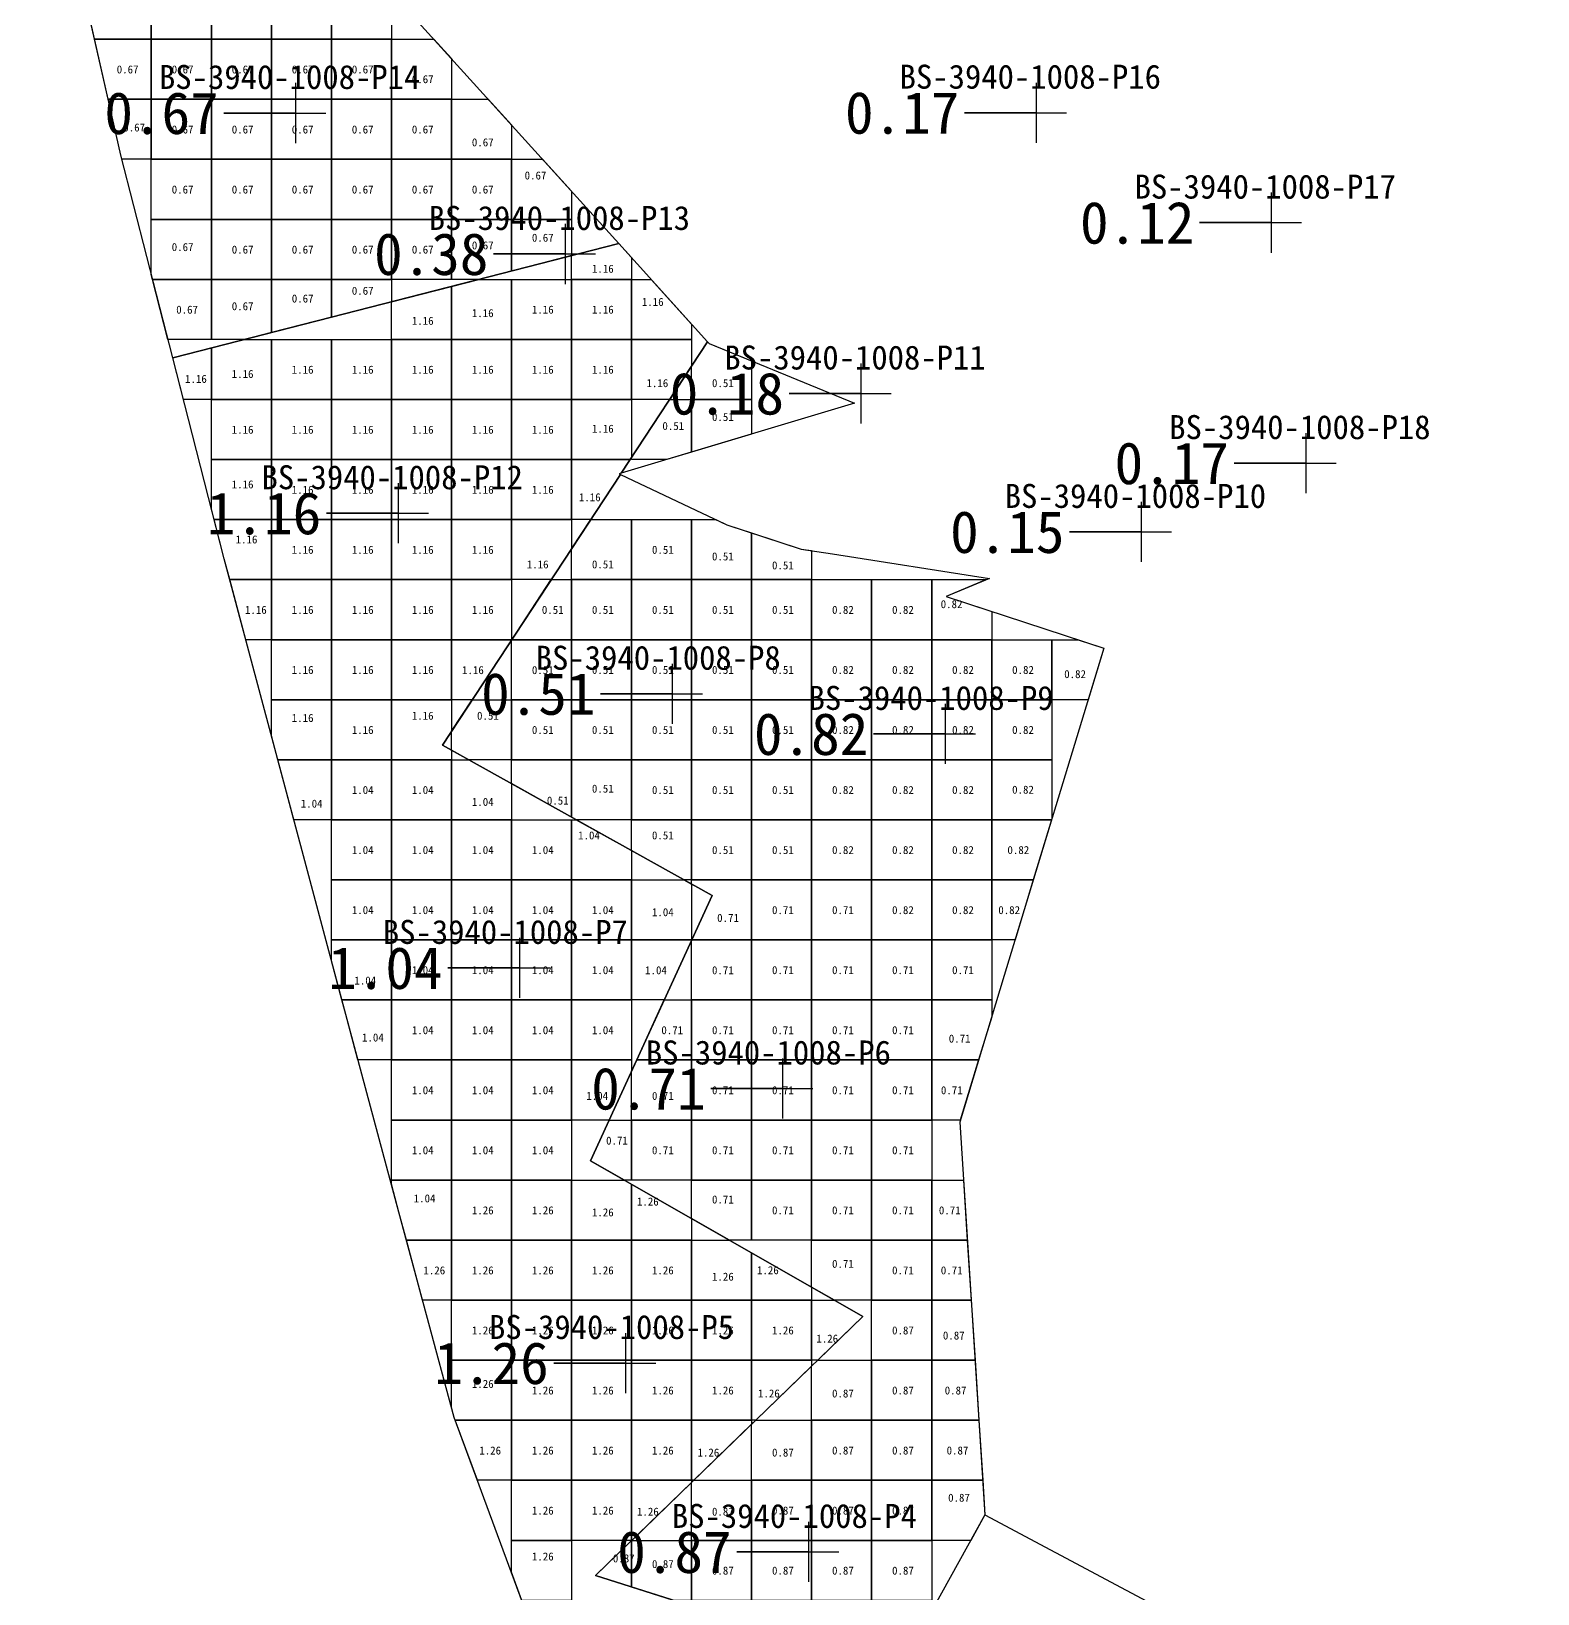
# Model space of a CAD drawing. Header units: metres. Extents: x 470001 to 470177, y 4349638 to 4349825.
# Drawn here: x 470091.3 to 470116.4, y 4349735.82 to 4349761.84 of the extents above; entities that cross this region are included whole.
import ezdxf

# ---------------------------------------------------------------- set-up
doc = ezdxf.new("R2010")
doc.units = ezdxf.units.M
for name, color, linetype in [('0.500-1.000', 4, 'Continuous'), ('1.000-1.500', 5, 'Continuous'), ('点', 7, 'Continuous'), ('爆区方格网', 7, 'Continuous'), ('钻孔', 7, 'Continuous')]:
    doc.layers.add(name, color=color, linetype=linetype)
doc.styles.add('CN_TTF', font='simsunb.ttf')

msp = doc.modelspace()

# ---------------------------------------------------------------- linework, layer by layer
at = {"color": 7}
msp.add_line((470107.191, 4349737.133), (470116.401, 4349732.224), dxfattribs=at)
at = {"layer": '0.500-1.000', "color": 4, "lineweight": 30}
for points in [[(470093.66, 4349756.398), (470092.796, 4349759.773), (470092.045, 4349763.095), (470091.304, 4349766.375), (470093.386, 4349770.488), (470095.598, 4349769.362), (470095.562, 4349769.284), (470097.597, 4349768.825), (470096.363, 4349766.15), (470098.719, 4349764.753), (470098.596, 4349764.575), (470097.218, 4349762.582), (470101.091, 4349758.302), (470093.66, 4349756.398)], [(470102.598, 4349756.637), (470105.019, 4349755.643), (470101.132, 4349754.477), (470102.572, 4349756.666), (470102.598, 4349756.637)], [(470100.701, 4349736.118), (470105.159, 4349740.434), (470100.621, 4349743.027), (470102.645, 4349747.444), (470098.153, 4349749.95), (470101.118, 4349754.456), (470102.889, 4349753.62), (470104.128, 4349753.215), (470104.653, 4349753.133), (470107.265, 4349752.724), (470106.546, 4349752.424), (470109.171, 4349751.566), (470107.512, 4349746.111), (470106.771, 4349743.672), (470106.972, 4349740.536), (470107.191, 4349737.133), (470105.748, 4349734.519), (470100.701, 4349736.118)]]:
    msp.add_lwpolyline(points, close=True, dxfattribs=at)
at = {"layer": '1.000-1.500', "color": 5, "lineweight": 30}
msp.add_lwpolyline([(470100.468, 4349733.03), (470099.49, 4349735.673), (470098.351, 4349738.75), (470097.43, 4349742.17), (470096.543, 4349745.462), (470095.532, 4349749.25), (470094.518, 4349753.051), (470093.66, 4349756.398), (470101.091, 4349758.302), (470102.572, 4349756.666), (470101.132, 4349754.477), (470101.096, 4349754.466), (470101.118, 4349754.456), (470098.153, 4349749.95), (470102.645, 4349747.444), (470100.621, 4349743.027), (470105.159, 4349740.434), (470100.701, 4349736.118), (470105.748, 4349734.519), (470104.399, 4349732.077), (470104.021, 4349731.391), (470103.918, 4349731.204), (470103.463, 4349731.445), (470100.468, 4349733.03)], close=True, dxfattribs=at)
at = {"layer": '点', "color": 138, "true_color": 0x004c4c}
for p, q in [((470095.712, 4349759.976), (470095.712, 4349760.976)), ((470108.05, 4349759.981), (470108.05, 4349760.981)), ((470095.212, 4349760.476), (470096.212, 4349760.476)), ((470107.55, 4349760.481), (470108.55, 4349760.481)), ((470111.965, 4349758.15), (470111.965, 4349759.15)), ((470111.465, 4349758.65), (470112.465, 4349758.65)), ((470100.205, 4349757.628), (470100.205, 4349758.628)), ((470099.705, 4349758.128), (470100.705, 4349758.128)), ((470105.13, 4349755.304), (470105.13, 4349756.304)), ((470104.63, 4349755.804), (470105.63, 4349755.804)), ((470112.541, 4349754.145), (470112.541, 4349755.145)), ((470112.041, 4349754.645), (470113.041, 4349754.645)), ((470097.42, 4349753.31), (470097.42, 4349754.31)), ((470109.801, 4349752.999), (470109.801, 4349753.999)), ((470096.92, 4349753.81), (470097.92, 4349753.81)), ((470109.301, 4349753.499), (470110.301, 4349753.499)), ((470101.988, 4349750.304), (470101.988, 4349751.304)), ((470101.488, 4349750.804), (470102.488, 4349750.804)), ((470106.534, 4349749.635), (470106.534, 4349750.635)), ((470106.034, 4349750.135), (470107.034, 4349750.135)), ((470099.441, 4349745.738), (470099.441, 4349746.738)), ((470098.941, 4349746.238), (470099.941, 4349746.238)), ((470103.823, 4349743.73), (470103.823, 4349744.73)), ((470103.323, 4349744.23), (470104.323, 4349744.23)), ((470101.21, 4349739.158), (470101.21, 4349740.158)), ((470100.71, 4349739.658), (470101.71, 4349739.658)), ((470104.256, 4349736.012), (470104.256, 4349737.012)), ((470103.756, 4349736.512), (470104.756, 4349736.512))]:
    msp.add_line(p, q, dxfattribs=at)
at = {"layer": '爆区方格网', "color": 4}
for points in [[(470092.304, 4349762.705), (470093.304, 4349762.705), (470093.304, 4349761.705), (470092.359, 4349761.705), (470092.304, 4349761.949), (470092.304, 4349762.705)], [(470093.304, 4349761.705), (470093.304, 4349762.705), (470094.304, 4349762.705), (470094.304, 4349761.705), (470093.304, 4349761.705)], [(470094.304, 4349761.705), (470094.304, 4349762.705), (470095.304, 4349762.705), (470095.304, 4349761.705), (470094.304, 4349761.705)], [(470095.304, 4349761.705), (470095.304, 4349762.705), (470096.304, 4349762.705), (470096.304, 4349761.705), (470095.304, 4349761.705)], [(470097.304, 4349761.705), (470096.304, 4349761.705), (470096.304, 4349762.705), (470097.303, 4349762.705), (470097.218, 4349762.582), (470097.304, 4349762.487), (470097.304, 4349761.705)], [(470093.304, 4349761.705), (470093.304, 4349760.705), (470092.585, 4349760.705), (470092.359, 4349761.705), (470093.304, 4349761.705)], [(470093.304, 4349760.705), (470093.304, 4349761.705), (470094.304, 4349761.705), (470094.304, 4349760.705), (470093.304, 4349760.705)], [(470094.304, 4349760.705), (470094.304, 4349761.705), (470095.304, 4349761.705), (470095.304, 4349760.705), (470094.304, 4349760.705)], [(470095.304, 4349760.705), (470095.304, 4349761.705), (470096.304, 4349761.705), (470096.304, 4349760.705), (470095.304, 4349760.705)], [(470096.304, 4349760.705), (470096.304, 4349761.705), (470097.304, 4349761.705), (470097.304, 4349760.705), (470096.304, 4349760.705)], [(470098.304, 4349760.705), (470097.304, 4349760.705), (470097.304, 4349761.705), (470098.011, 4349761.705), (470098.304, 4349761.382), (470098.304, 4349760.705)], [(470093.304, 4349760.705), (470093.304, 4349759.705), (470092.813, 4349759.705), (470092.796, 4349759.773), (470092.585, 4349760.705), (470093.304, 4349760.705)], [(470093.304, 4349759.705), (470093.304, 4349760.705), (470094.304, 4349760.705), (470094.304, 4349759.705), (470093.304, 4349759.705)], [(470094.304, 4349759.705), (470094.304, 4349760.705), (470095.304, 4349760.705), (470095.304, 4349759.705), (470094.304, 4349759.705)], [(470095.304, 4349759.705), (470095.304, 4349760.705), (470096.304, 4349760.705), (470096.304, 4349759.705), (470095.304, 4349759.705)], [(470096.304, 4349759.705), (470096.304, 4349760.705), (470097.304, 4349760.705), (470097.304, 4349759.705), (470096.304, 4349759.705)], [(470097.304, 4349759.705), (470097.304, 4349760.705), (470098.304, 4349760.705), (470098.304, 4349759.705), (470097.304, 4349759.705)], [(470099.304, 4349759.705), (470098.304, 4349759.705), (470098.304, 4349760.705), (470098.916, 4349760.705), (470099.304, 4349760.277), (470099.304, 4349759.705)], [(470093.304, 4349758.705), (470093.304, 4349759.705), (470094.304, 4349759.705), (470094.304, 4349758.705), (470093.304, 4349758.705)], [(470094.304, 4349758.705), (470094.304, 4349759.705), (470095.304, 4349759.705), (470095.304, 4349758.705), (470094.304, 4349758.705)], [(470095.304, 4349758.705), (470095.304, 4349759.705), (470096.304, 4349759.705), (470096.304, 4349758.705), (470095.304, 4349758.705)], [(470096.304, 4349758.705), (470096.304, 4349759.705), (470097.304, 4349759.705), (470097.304, 4349758.705), (470096.304, 4349758.705)], [(470097.304, 4349758.705), (470097.304, 4349759.705), (470098.304, 4349759.705), (470098.304, 4349758.705), (470097.304, 4349758.705)], [(470098.304, 4349758.705), (470098.304, 4349759.705), (470099.304, 4349759.705), (470099.304, 4349758.705), (470098.304, 4349758.705)], [(470100.304, 4349758.705), (470099.304, 4349758.705), (470099.304, 4349759.705), (470099.821, 4349759.705), (470100.304, 4349759.172), (470100.304, 4349758.705)], [(470093.304, 4349758.705), (470094.304, 4349758.705), (470094.304, 4349757.705), (470093.325, 4349757.705), (470093.304, 4349757.789), (470093.304, 4349758.705)], [(470094.304, 4349757.705), (470094.304, 4349758.705), (470095.304, 4349758.705), (470095.304, 4349757.705), (470094.304, 4349757.705)], [(470095.304, 4349757.705), (470095.304, 4349758.705), (470096.304, 4349758.705), (470096.304, 4349757.705), (470095.304, 4349757.705)], [(470096.304, 4349757.705), (470096.304, 4349758.705), (470097.304, 4349758.705), (470097.304, 4349757.705), (470096.304, 4349757.705)], [(470097.304, 4349757.705), (470097.304, 4349758.705), (470098.304, 4349758.705), (470098.304, 4349757.705), (470097.304, 4349757.705)], [(470098.304, 4349757.705), (470098.304, 4349758.705), (470099.304, 4349758.705), (470099.304, 4349757.844), (470098.76, 4349757.705), (470098.304, 4349757.705)], [(470099.304, 4349758.705), (470100.304, 4349758.705), (470100.304, 4349758.101), (470099.304, 4349757.844), (470099.304, 4349758.705)], [(470094.304, 4349757.705), (470094.304, 4349756.705), (470093.581, 4349756.705), (470093.325, 4349757.705), (470094.304, 4349757.705)], [(470094.304, 4349756.705), (470094.304, 4349757.705), (470095.304, 4349757.705), (470095.304, 4349756.82), (470094.857, 4349756.705), (470094.304, 4349756.705)], [(470095.304, 4349757.705), (470096.304, 4349757.705), (470096.304, 4349757.076), (470095.304, 4349756.82), (470095.304, 4349757.705)], [(470096.304, 4349757.705), (470097.304, 4349757.705), (470097.304, 4349757.332), (470096.304, 4349757.076), (470096.304, 4349757.705)], [(470103.304, 4349755.705), (470102.304, 4349755.705), (470102.304, 4349756.258), (470102.572, 4349756.666), (470102.598, 4349756.637), (470103.304, 4349756.347), (470103.304, 4349755.705)], [(470102.304, 4349755.705), (470102.304, 4349754.828), (470101.894, 4349754.705), (470101.304, 4349754.705), (470101.304, 4349754.738), (470101.94, 4349755.705), (470102.304, 4349755.705)], [(470102.304, 4349755.705), (470103.304, 4349755.705), (470103.304, 4349755.128), (470102.304, 4349754.828), (470102.304, 4349755.705)], [(470101.304, 4349753.705), (470101.304, 4349752.705), (470100.304, 4349752.705), (470100.304, 4349753.218), (470100.624, 4349753.705), (470101.304, 4349753.705)], [(470101.304, 4349752.705), (470101.304, 4349753.705), (470102.304, 4349753.705), (470102.304, 4349752.705), (470101.304, 4349752.705)], [(470103.304, 4349752.705), (470102.304, 4349752.705), (470102.304, 4349753.705), (470102.709, 4349753.705), (470102.889, 4349753.62), (470103.304, 4349753.485), (470103.304, 4349752.705)], [(470104.304, 4349752.705), (470103.304, 4349752.705), (470103.304, 4349753.485), (470104.128, 4349753.215), (470104.304, 4349753.188), (470104.304, 4349752.705)], [(470100.304, 4349752.705), (470100.304, 4349751.705), (470099.308, 4349751.705), (470099.966, 4349752.705), (470100.304, 4349752.705)], [(470100.304, 4349751.705), (470100.304, 4349752.705), (470101.304, 4349752.705), (470101.304, 4349751.705), (470100.304, 4349751.705)], [(470101.304, 4349751.705), (470101.304, 4349752.705), (470102.304, 4349752.705), (470102.304, 4349751.705), (470101.304, 4349751.705)], [(470102.304, 4349751.705), (470102.304, 4349752.705), (470103.304, 4349752.705), (470103.304, 4349751.705), (470102.304, 4349751.705)], [(470103.304, 4349751.705), (470103.304, 4349752.705), (470104.304, 4349752.705), (470104.304, 4349751.705), (470103.304, 4349751.705)], [(470104.304, 4349751.705), (470104.304, 4349752.705), (470105.304, 4349752.705), (470105.304, 4349751.705), (470104.304, 4349751.705)], [(470105.304, 4349751.705), (470105.304, 4349752.705), (470106.304, 4349752.705), (470106.304, 4349751.705), (470105.304, 4349751.705)], [(470107.304, 4349751.705), (470106.304, 4349751.705), (470106.304, 4349752.705), (470107.218, 4349752.705), (470106.546, 4349752.424), (470107.304, 4349752.176), (470107.304, 4349751.705)], [(470100.304, 4349751.705), (470100.304, 4349750.705), (470099.304, 4349750.705), (470099.304, 4349751.699), (470099.308, 4349751.705), (470100.304, 4349751.705)], [(470100.304, 4349750.705), (470100.304, 4349751.705), (470101.304, 4349751.705), (470101.304, 4349750.705), (470100.304, 4349750.705)], [(470101.304, 4349750.705), (470101.304, 4349751.705), (470102.304, 4349751.705), (470102.304, 4349750.705), (470101.304, 4349750.705)], [(470102.304, 4349750.705), (470102.304, 4349751.705), (470103.304, 4349751.705), (470103.304, 4349750.705), (470102.304, 4349750.705)], [(470103.304, 4349750.705), (470103.304, 4349751.705), (470104.304, 4349751.705), (470104.304, 4349750.705), (470103.304, 4349750.705)], [(470104.304, 4349750.705), (470104.304, 4349751.705), (470105.304, 4349751.705), (470105.304, 4349750.705), (470104.304, 4349750.705)], [(470105.304, 4349750.705), (470105.304, 4349751.705), (470106.304, 4349751.705), (470106.304, 4349750.705), (470105.304, 4349750.705)], [(470106.304, 4349750.705), (470106.304, 4349751.705), (470107.304, 4349751.705), (470107.304, 4349750.705), (470106.304, 4349750.705)], [(470107.304, 4349750.705), (470107.304, 4349751.705), (470108.304, 4349751.705), (470108.304, 4349750.705), (470107.304, 4349750.705)], [(470108.304, 4349750.705), (470108.304, 4349751.705), (470108.745, 4349751.705), (470109.171, 4349751.566), (470108.909, 4349750.705), (470108.304, 4349750.705)], [(470099.304, 4349750.705), (470099.304, 4349749.705), (470098.592, 4349749.705), (470098.304, 4349749.866), (470098.304, 4349750.179), (470098.65, 4349750.705), (470099.304, 4349750.705)], [(470099.304, 4349749.705), (470099.304, 4349750.705), (470100.304, 4349750.705), (470100.304, 4349749.705), (470099.304, 4349749.705)], [(470100.304, 4349749.705), (470100.304, 4349750.705), (470101.304, 4349750.705), (470101.304, 4349749.705), (470100.304, 4349749.705)], [(470101.304, 4349749.705), (470101.304, 4349750.705), (470102.304, 4349750.705), (470102.304, 4349749.705), (470101.304, 4349749.705)], [(470102.304, 4349749.705), (470102.304, 4349750.705), (470103.304, 4349750.705), (470103.304, 4349749.705), (470102.304, 4349749.705)], [(470103.304, 4349749.705), (470103.304, 4349750.705), (470104.304, 4349750.705), (470104.304, 4349749.705), (470103.304, 4349749.705)], [(470104.304, 4349749.705), (470104.304, 4349750.705), (470105.304, 4349750.705), (470105.304, 4349749.705), (470104.304, 4349749.705)], [(470105.304, 4349749.705), (470105.304, 4349750.705), (470106.304, 4349750.705), (470106.304, 4349749.705), (470105.304, 4349749.705)], [(470106.304, 4349749.705), (470106.304, 4349750.705), (470107.304, 4349750.705), (470107.304, 4349749.705), (470106.304, 4349749.705)], [(470107.304, 4349749.705), (470107.304, 4349750.705), (470108.304, 4349750.705), (470108.304, 4349749.705), (470107.304, 4349749.705)], [(470099.304, 4349749.705), (470100.304, 4349749.705), (470100.304, 4349748.75), (470099.304, 4349749.308), (470099.304, 4349749.705)], [(470100.304, 4349749.705), (470101.304, 4349749.705), (470101.304, 4349748.705), (470100.384, 4349748.705), (470100.304, 4349748.75), (470100.304, 4349749.705)], [(470101.304, 4349748.705), (470101.304, 4349749.705), (470102.304, 4349749.705), (470102.304, 4349748.705), (470101.304, 4349748.705)], [(470102.304, 4349748.705), (470102.304, 4349749.705), (470103.304, 4349749.705), (470103.304, 4349748.705), (470102.304, 4349748.705)], [(470103.304, 4349748.705), (470103.304, 4349749.705), (470104.304, 4349749.705), (470104.304, 4349748.705), (470103.304, 4349748.705)], [(470104.304, 4349748.705), (470104.304, 4349749.705), (470105.304, 4349749.705), (470105.304, 4349748.705), (470104.304, 4349748.705)], [(470105.304, 4349748.705), (470105.304, 4349749.705), (470106.304, 4349749.705), (470106.304, 4349748.705), (470105.304, 4349748.705)], [(470106.304, 4349748.705), (470106.304, 4349749.705), (470107.304, 4349749.705), (470107.304, 4349748.705), (470106.304, 4349748.705)], [(470107.304, 4349748.705), (470107.304, 4349749.705), (470108.304, 4349749.705), (470108.304, 4349748.714), (470108.301, 4349748.705), (470107.304, 4349748.705)], [(470101.304, 4349748.705), (470102.304, 4349748.705), (470102.304, 4349747.705), (470102.177, 4349747.705), (470101.304, 4349748.192), (470101.304, 4349748.705)], [(470102.304, 4349747.705), (470102.304, 4349748.705), (470103.304, 4349748.705), (470103.304, 4349747.705), (470102.304, 4349747.705)], [(470103.304, 4349747.705), (470103.304, 4349748.705), (470104.304, 4349748.705), (470104.304, 4349747.705), (470103.304, 4349747.705)], [(470104.304, 4349747.705), (470104.304, 4349748.705), (470105.304, 4349748.705), (470105.304, 4349747.705), (470104.304, 4349747.705)], [(470105.304, 4349747.705), (470105.304, 4349748.705), (470106.304, 4349748.705), (470106.304, 4349747.705), (470105.304, 4349747.705)], [(470106.304, 4349747.705), (470106.304, 4349748.705), (470107.304, 4349748.705), (470107.304, 4349747.705), (470106.304, 4349747.705)], [(470107.304, 4349747.705), (470107.304, 4349748.705), (470108.301, 4349748.705), (470107.997, 4349747.705), (470107.304, 4349747.705)], [(470102.304, 4349747.705), (470103.304, 4349747.705), (470103.304, 4349746.705), (470102.306, 4349746.705), (470102.645, 4349747.444), (470102.304, 4349747.634), (470102.304, 4349747.705)], [(470103.304, 4349746.705), (470103.304, 4349747.705), (470104.304, 4349747.705), (470104.304, 4349746.705), (470103.304, 4349746.705)], [(470104.304, 4349746.705), (470104.304, 4349747.705), (470105.304, 4349747.705), (470105.304, 4349746.705), (470104.304, 4349746.705)], [(470105.304, 4349746.705), (470105.304, 4349747.705), (470106.304, 4349747.705), (470106.304, 4349746.705), (470105.304, 4349746.705)], [(470106.304, 4349746.705), (470106.304, 4349747.705), (470107.304, 4349747.705), (470107.304, 4349746.705), (470106.304, 4349746.705)], [(470107.304, 4349746.705), (470107.304, 4349747.705), (470107.997, 4349747.705), (470107.693, 4349746.705), (470107.304, 4349746.705)], [(470103.304, 4349746.705), (470103.304, 4349745.705), (470102.304, 4349745.705), (470102.304, 4349746.7), (470102.306, 4349746.705), (470103.304, 4349746.705)], [(470103.304, 4349745.705), (470103.304, 4349746.705), (470104.304, 4349746.705), (470104.304, 4349745.705), (470103.304, 4349745.705)], [(470104.304, 4349745.705), (470104.304, 4349746.705), (470105.304, 4349746.705), (470105.304, 4349745.705), (470104.304, 4349745.705)], [(470105.304, 4349745.705), (470105.304, 4349746.705), (470106.304, 4349746.705), (470106.304, 4349745.705), (470105.304, 4349745.705)], [(470106.304, 4349745.705), (470106.304, 4349746.705), (470107.304, 4349746.705), (470107.304, 4349745.705), (470106.304, 4349745.705)], [(470102.304, 4349745.705), (470102.304, 4349744.705), (470101.39, 4349744.705), (470101.848, 4349745.705), (470102.304, 4349745.705)], [(470102.304, 4349744.705), (470102.304, 4349745.705), (470103.304, 4349745.705), (470103.304, 4349744.705), (470102.304, 4349744.705)], [(470103.304, 4349744.705), (470103.304, 4349745.705), (470104.304, 4349745.705), (470104.304, 4349744.705), (470103.304, 4349744.705)], [(470104.304, 4349744.705), (470104.304, 4349745.705), (470105.304, 4349745.705), (470105.304, 4349744.705), (470104.304, 4349744.705)], [(470105.304, 4349744.705), (470105.304, 4349745.705), (470106.304, 4349745.705), (470106.304, 4349744.705), (470105.304, 4349744.705)], [(470106.304, 4349744.705), (470106.304, 4349745.705), (470107.304, 4349745.705), (470107.304, 4349745.425), (470107.085, 4349744.705), (470106.304, 4349744.705)], [(470102.304, 4349744.705), (470102.304, 4349743.705), (470101.304, 4349743.705), (470101.304, 4349744.518), (470101.39, 4349744.705), (470102.304, 4349744.705)], [(470102.304, 4349743.705), (470102.304, 4349744.705), (470103.304, 4349744.705), (470103.304, 4349743.705), (470102.304, 4349743.705)], [(470103.304, 4349743.705), (470103.304, 4349744.705), (470104.304, 4349744.705), (470104.304, 4349743.705), (470103.304, 4349743.705)], [(470104.304, 4349743.705), (470104.304, 4349744.705), (470105.304, 4349744.705), (470105.304, 4349743.705), (470104.304, 4349743.705)], [(470105.304, 4349743.705), (470105.304, 4349744.705), (470106.304, 4349744.705), (470106.304, 4349743.705), (470105.304, 4349743.705)], [(470106.304, 4349743.705), (470106.304, 4349744.705), (470107.085, 4349744.705), (470106.781, 4349743.705), (470106.304, 4349743.705)], [(470101.304, 4349743.705), (470101.304, 4349742.705), (470101.185, 4349742.705), (470100.621, 4349743.027), (470100.931, 4349743.705), (470101.304, 4349743.705)], [(470101.304, 4349742.705), (470101.304, 4349743.705), (470102.304, 4349743.705), (470102.304, 4349742.705), (470101.304, 4349742.705)], [(470102.304, 4349742.705), (470102.304, 4349743.705), (470103.304, 4349743.705), (470103.304, 4349742.705), (470102.304, 4349742.705)], [(470103.304, 4349742.705), (470103.304, 4349743.705), (470104.304, 4349743.705), (470104.304, 4349742.705), (470103.304, 4349742.705)], [(470104.304, 4349742.705), (470104.304, 4349743.705), (470105.304, 4349743.705), (470105.304, 4349742.705), (470104.304, 4349742.705)], [(470105.304, 4349742.705), (470105.304, 4349743.705), (470106.304, 4349743.705), (470106.304, 4349742.705), (470105.304, 4349742.705)], [(470102.304, 4349742.705), (470103.304, 4349742.705), (470103.304, 4349741.705), (470102.935, 4349741.705), (470102.304, 4349742.066), (470102.304, 4349742.705)], [(470103.304, 4349741.705), (470103.304, 4349742.705), (470104.304, 4349742.705), (470104.304, 4349741.705), (470103.304, 4349741.705)], [(470104.304, 4349741.705), (470104.304, 4349742.705), (470105.304, 4349742.705), (470105.304, 4349741.705), (470104.304, 4349741.705)], [(470105.304, 4349741.705), (470105.304, 4349742.705), (470106.304, 4349742.705), (470106.304, 4349741.705), (470105.304, 4349741.705)], [(470106.304, 4349741.705), (470106.304, 4349742.705), (470106.833, 4349742.705), (470106.897, 4349741.705), (470106.304, 4349741.705)], [(470104.304, 4349741.705), (470105.304, 4349741.705), (470105.304, 4349740.705), (470104.684, 4349740.705), (470104.304, 4349740.923), (470104.304, 4349741.705)], [(470105.304, 4349740.705), (470105.304, 4349741.705), (470106.304, 4349741.705), (470106.304, 4349740.705), (470105.304, 4349740.705)], [(470106.304, 4349740.705), (470106.304, 4349741.705), (470106.897, 4349741.705), (470106.961, 4349740.705), (470106.304, 4349740.705)], [(470105.304, 4349739.705), (470105.304, 4349740.705), (470106.304, 4349740.705), (470106.304, 4349739.705), (470105.304, 4349739.705)], [(470106.304, 4349739.705), (470106.304, 4349740.705), (470106.961, 4349740.705), (470106.972, 4349740.536), (470107.026, 4349739.705), (470106.304, 4349739.705)], [(470105.304, 4349739.705), (470105.304, 4349738.705), (470104.304, 4349738.705), (470104.304, 4349739.606), (470104.406, 4349739.705), (470105.304, 4349739.705)], [(470105.304, 4349738.705), (470105.304, 4349739.705), (470106.304, 4349739.705), (470106.304, 4349738.705), (470105.304, 4349738.705)], [(470106.304, 4349738.705), (470106.304, 4349739.705), (470107.026, 4349739.705), (470107.09, 4349738.705), (470106.304, 4349738.705)], [(470104.304, 4349738.705), (470104.304, 4349737.705), (470103.304, 4349737.705), (470103.304, 4349738.638), (470103.373, 4349738.705), (470104.304, 4349738.705)], [(470104.304, 4349737.705), (470104.304, 4349738.705), (470105.304, 4349738.705), (470105.304, 4349737.705), (470104.304, 4349737.705)], [(470105.304, 4349737.705), (470105.304, 4349738.705), (470106.304, 4349738.705), (470106.304, 4349737.705), (470105.304, 4349737.705)], [(470106.304, 4349737.705), (470106.304, 4349738.705), (470107.09, 4349738.705), (470107.154, 4349737.705), (470106.304, 4349737.705)], [(470103.304, 4349737.705), (470103.304, 4349736.705), (470102.304, 4349736.705), (470102.304, 4349737.669), (470102.341, 4349737.705), (470103.304, 4349737.705)], [(470103.304, 4349736.705), (470103.304, 4349737.705), (470104.304, 4349737.705), (470104.304, 4349736.705), (470103.304, 4349736.705)], [(470104.304, 4349736.705), (470104.304, 4349737.705), (470105.304, 4349737.705), (470105.304, 4349736.705), (470104.304, 4349736.705)], [(470105.304, 4349736.705), (470105.304, 4349737.705), (470106.304, 4349737.705), (470106.304, 4349736.705), (470105.304, 4349736.705)], [(470106.304, 4349736.705), (470106.304, 4349737.705), (470107.154, 4349737.705), (470107.191, 4349737.133), (470106.955, 4349736.705), (470106.304, 4349736.705)], [(470101.304, 4349735.927), (470100.701, 4349736.118), (470101.304, 4349736.701), (470101.304, 4349735.927)], [(470102.304, 4349736.705), (470102.304, 4349735.705), (470102.004, 4349735.705), (470101.304, 4349735.927), (470101.304, 4349736.701), (470101.308, 4349736.705), (470102.304, 4349736.705)], [(470102.304, 4349735.705), (470102.304, 4349736.705), (470103.304, 4349736.705), (470103.304, 4349735.705), (470102.304, 4349735.705)], [(470103.304, 4349735.705), (470103.304, 4349736.705), (470104.304, 4349736.705), (470104.304, 4349735.705), (470103.304, 4349735.705)], [(470104.304, 4349735.705), (470104.304, 4349736.705), (470105.304, 4349736.705), (470105.304, 4349735.705), (470104.304, 4349735.705)], [(470105.304, 4349735.705), (470105.304, 4349736.705), (470106.304, 4349736.705), (470106.304, 4349735.705), (470105.304, 4349735.705)]]:
    msp.add_lwpolyline(points, close=True, dxfattribs=at)
at = {"layer": '爆区方格网', "color": 5}
for points in [[(470101.304, 4349757.705), (470100.304, 4349757.705), (470100.304, 4349758.101), (470101.091, 4349758.302), (470101.304, 4349758.067), (470101.304, 4349757.705)], [(470099.304, 4349757.705), (470099.304, 4349756.705), (470098.304, 4349756.705), (470098.304, 4349757.588), (470098.76, 4349757.705), (470099.304, 4349757.705)], [(470099.304, 4349756.705), (470099.304, 4349757.705), (470100.304, 4349757.705), (470100.304, 4349756.705), (470099.304, 4349756.705)], [(470100.304, 4349756.705), (470100.304, 4349757.705), (470101.304, 4349757.705), (470101.304, 4349756.705), (470100.304, 4349756.705)], [(470102.304, 4349756.705), (470101.304, 4349756.705), (470101.304, 4349757.705), (470101.631, 4349757.705), (470102.304, 4349756.962), (470102.304, 4349756.705)], [(470098.304, 4349756.705), (470097.304, 4349756.705), (470097.304, 4349757.332), (470098.304, 4349757.588), (470098.304, 4349756.705)], [(470094.304, 4349755.705), (470093.838, 4349755.705), (470093.66, 4349756.398), (470094.304, 4349756.563), (470094.304, 4349755.705)], [(470095.304, 4349756.705), (470095.304, 4349755.705), (470094.304, 4349755.705), (470094.304, 4349756.563), (470094.857, 4349756.705), (470095.304, 4349756.705)], [(470095.304, 4349755.705), (470095.304, 4349756.705), (470096.304, 4349756.705), (470096.304, 4349755.705), (470095.304, 4349755.705)], [(470096.304, 4349755.705), (470096.304, 4349756.705), (470097.304, 4349756.705), (470097.304, 4349755.705), (470096.304, 4349755.705)], [(470097.304, 4349755.705), (470097.304, 4349756.705), (470098.304, 4349756.705), (470098.304, 4349755.705), (470097.304, 4349755.705)], [(470098.304, 4349755.705), (470098.304, 4349756.705), (470099.304, 4349756.705), (470099.304, 4349755.705), (470098.304, 4349755.705)], [(470099.304, 4349755.705), (470099.304, 4349756.705), (470100.304, 4349756.705), (470100.304, 4349755.705), (470099.304, 4349755.705)], [(470100.304, 4349755.705), (470100.304, 4349756.705), (470101.304, 4349756.705), (470101.304, 4349755.705), (470100.304, 4349755.705)], [(470101.304, 4349755.705), (470101.304, 4349756.705), (470102.304, 4349756.705), (470102.304, 4349756.258), (470101.94, 4349755.705), (470101.304, 4349755.705)], [(470094.304, 4349754.705), (470094.304, 4349755.705), (470095.304, 4349755.705), (470095.304, 4349754.705), (470094.304, 4349754.705)], [(470095.304, 4349754.705), (470095.304, 4349755.705), (470096.304, 4349755.705), (470096.304, 4349754.705), (470095.304, 4349754.705)], [(470096.304, 4349754.705), (470096.304, 4349755.705), (470097.304, 4349755.705), (470097.304, 4349754.705), (470096.304, 4349754.705)], [(470097.304, 4349754.705), (470097.304, 4349755.705), (470098.304, 4349755.705), (470098.304, 4349754.705), (470097.304, 4349754.705)], [(470098.304, 4349754.705), (470098.304, 4349755.705), (470099.304, 4349755.705), (470099.304, 4349754.705), (470098.304, 4349754.705)], [(470099.304, 4349754.705), (470099.304, 4349755.705), (470100.304, 4349755.705), (470100.304, 4349754.705), (470099.304, 4349754.705)], [(470100.304, 4349754.705), (470100.304, 4349755.705), (470101.304, 4349755.705), (470101.304, 4349754.738), (470101.282, 4349754.705), (470100.304, 4349754.705)], [(470094.304, 4349754.705), (470095.304, 4349754.705), (470095.304, 4349753.705), (470094.35, 4349753.705), (470094.304, 4349753.886), (470094.304, 4349754.705)], [(470095.304, 4349753.705), (470095.304, 4349754.705), (470096.304, 4349754.705), (470096.304, 4349753.705), (470095.304, 4349753.705)], [(470096.304, 4349753.705), (470096.304, 4349754.705), (470097.304, 4349754.705), (470097.304, 4349753.705), (470096.304, 4349753.705)], [(470097.304, 4349753.705), (470097.304, 4349754.705), (470098.304, 4349754.705), (470098.304, 4349753.705), (470097.304, 4349753.705)], [(470098.304, 4349753.705), (470098.304, 4349754.705), (470099.304, 4349754.705), (470099.304, 4349753.705), (470098.304, 4349753.705)], [(470099.304, 4349753.705), (470099.304, 4349754.705), (470100.304, 4349754.705), (470100.304, 4349753.705), (470099.304, 4349753.705)], [(470100.304, 4349753.705), (470100.304, 4349754.705), (470101.282, 4349754.705), (470101.132, 4349754.477), (470101.096, 4349754.466), (470101.118, 4349754.456), (470100.624, 4349753.705), (470100.304, 4349753.705)], [(470095.304, 4349753.705), (470095.304, 4349752.705), (470094.61, 4349752.705), (470094.518, 4349753.051), (470094.35, 4349753.705), (470095.304, 4349753.705)], [(470095.304, 4349752.705), (470095.304, 4349753.705), (470096.304, 4349753.705), (470096.304, 4349752.705), (470095.304, 4349752.705)], [(470096.304, 4349752.705), (470096.304, 4349753.705), (470097.304, 4349753.705), (470097.304, 4349752.705), (470096.304, 4349752.705)], [(470097.304, 4349752.705), (470097.304, 4349753.705), (470098.304, 4349753.705), (470098.304, 4349752.705), (470097.304, 4349752.705)], [(470098.304, 4349752.705), (470098.304, 4349753.705), (470099.304, 4349753.705), (470099.304, 4349752.705), (470098.304, 4349752.705)], [(470099.304, 4349752.705), (470099.304, 4349753.705), (470100.304, 4349753.705), (470100.304, 4349753.218), (470099.966, 4349752.705), (470099.304, 4349752.705)], [(470095.304, 4349752.705), (470095.304, 4349751.705), (470094.877, 4349751.705), (470094.61, 4349752.705), (470095.304, 4349752.705)], [(470095.304, 4349751.705), (470095.304, 4349752.705), (470096.304, 4349752.705), (470096.304, 4349751.705), (470095.304, 4349751.705)], [(470096.304, 4349751.705), (470096.304, 4349752.705), (470097.304, 4349752.705), (470097.304, 4349751.705), (470096.304, 4349751.705)], [(470097.304, 4349751.705), (470097.304, 4349752.705), (470098.304, 4349752.705), (470098.304, 4349751.705), (470097.304, 4349751.705)], [(470098.304, 4349751.705), (470098.304, 4349752.705), (470099.304, 4349752.705), (470099.304, 4349751.705), (470098.304, 4349751.705)], [(470095.304, 4349750.705), (470095.304, 4349751.705), (470096.304, 4349751.705), (470096.304, 4349750.705), (470095.304, 4349750.705)], [(470096.304, 4349750.705), (470096.304, 4349751.705), (470097.304, 4349751.705), (470097.304, 4349750.705), (470096.304, 4349750.705)], [(470097.304, 4349750.705), (470097.304, 4349751.705), (470098.304, 4349751.705), (470098.304, 4349750.705), (470097.304, 4349750.705)], [(470098.304, 4349750.705), (470098.304, 4349751.705), (470099.304, 4349751.705), (470099.304, 4349751.699), (470098.65, 4349750.705), (470098.304, 4349750.705)], [(470095.304, 4349750.705), (470096.304, 4349750.705), (470096.304, 4349749.705), (470095.411, 4349749.705), (470095.304, 4349750.106), (470095.304, 4349750.705)], [(470096.304, 4349749.705), (470096.304, 4349750.705), (470097.304, 4349750.705), (470097.304, 4349749.705), (470096.304, 4349749.705)], [(470098.304, 4349749.705), (470097.304, 4349749.705), (470097.304, 4349750.705), (470098.304, 4349750.705), (470098.304, 4349750.179), (470098.153, 4349749.95), (470098.304, 4349749.866), (470098.304, 4349749.705)], [(470096.304, 4349749.705), (470096.304, 4349748.705), (470095.678, 4349748.705), (470095.532, 4349749.25), (470095.411, 4349749.705), (470096.304, 4349749.705)], [(470096.304, 4349748.705), (470096.304, 4349749.705), (470097.304, 4349749.705), (470097.304, 4349748.705), (470096.304, 4349748.705)], [(470097.304, 4349748.705), (470097.304, 4349749.705), (470098.304, 4349749.705), (470098.304, 4349748.705), (470097.304, 4349748.705)], [(470099.304, 4349748.705), (470098.304, 4349748.705), (470098.304, 4349749.705), (470098.592, 4349749.705), (470099.304, 4349749.308), (470099.304, 4349748.705)], [(470096.304, 4349747.705), (470096.304, 4349748.705), (470097.304, 4349748.705), (470097.304, 4349747.705), (470096.304, 4349747.705)], [(470097.304, 4349747.705), (470097.304, 4349748.705), (470098.304, 4349748.705), (470098.304, 4349747.705), (470097.304, 4349747.705)], [(470098.304, 4349747.705), (470098.304, 4349748.705), (470099.304, 4349748.705), (470099.304, 4349747.705), (470098.304, 4349747.705)], [(470099.304, 4349747.705), (470099.304, 4349748.705), (470100.304, 4349748.705), (470100.304, 4349747.705), (470099.304, 4349747.705)], [(470101.304, 4349747.705), (470100.304, 4349747.705), (470100.304, 4349748.705), (470100.384, 4349748.705), (470101.304, 4349748.192), (470101.304, 4349747.705)], [(470096.304, 4349746.705), (470096.304, 4349747.705), (470097.304, 4349747.705), (470097.304, 4349746.705), (470096.304, 4349746.705)], [(470097.304, 4349746.705), (470097.304, 4349747.705), (470098.304, 4349747.705), (470098.304, 4349746.705), (470097.304, 4349746.705)], [(470098.304, 4349746.705), (470098.304, 4349747.705), (470099.304, 4349747.705), (470099.304, 4349746.705), (470098.304, 4349746.705)], [(470099.304, 4349746.705), (470099.304, 4349747.705), (470100.304, 4349747.705), (470100.304, 4349746.705), (470099.304, 4349746.705)], [(470100.304, 4349746.705), (470100.304, 4349747.705), (470101.304, 4349747.705), (470101.304, 4349746.705), (470100.304, 4349746.705)], [(470102.304, 4349746.705), (470101.304, 4349746.705), (470101.304, 4349747.705), (470102.177, 4349747.705), (470102.304, 4349747.634), (470102.304, 4349746.705)], [(470096.304, 4349746.705), (470097.304, 4349746.705), (470097.304, 4349745.705), (470096.478, 4349745.705), (470096.304, 4349746.359), (470096.304, 4349746.705)], [(470097.304, 4349745.705), (470097.304, 4349746.705), (470098.304, 4349746.705), (470098.304, 4349745.705), (470097.304, 4349745.705)], [(470098.304, 4349745.705), (470098.304, 4349746.705), (470099.304, 4349746.705), (470099.304, 4349745.705), (470098.304, 4349745.705)], [(470099.304, 4349745.705), (470099.304, 4349746.705), (470100.304, 4349746.705), (470100.304, 4349745.705), (470099.304, 4349745.705)], [(470100.304, 4349745.705), (470100.304, 4349746.705), (470101.304, 4349746.705), (470101.304, 4349745.705), (470100.304, 4349745.705)], [(470101.304, 4349745.705), (470101.304, 4349746.705), (470102.304, 4349746.705), (470102.304, 4349746.7), (470101.848, 4349745.705), (470101.304, 4349745.705)], [(470097.304, 4349745.705), (470097.304, 4349744.705), (470096.747, 4349744.705), (470096.543, 4349745.462), (470096.478, 4349745.705), (470097.304, 4349745.705)], [(470097.304, 4349744.705), (470097.304, 4349745.705), (470098.304, 4349745.705), (470098.304, 4349744.705), (470097.304, 4349744.705)], [(470098.304, 4349744.705), (470098.304, 4349745.705), (470099.304, 4349745.705), (470099.304, 4349744.705), (470098.304, 4349744.705)], [(470099.304, 4349744.705), (470099.304, 4349745.705), (470100.304, 4349745.705), (470100.304, 4349744.705), (470099.304, 4349744.705)], [(470100.304, 4349744.705), (470100.304, 4349745.705), (470101.304, 4349745.705), (470101.304, 4349744.705), (470100.304, 4349744.705)], [(470097.304, 4349743.705), (470097.304, 4349744.705), (470098.304, 4349744.705), (470098.304, 4349743.705), (470097.304, 4349743.705)], [(470098.304, 4349743.705), (470098.304, 4349744.705), (470099.304, 4349744.705), (470099.304, 4349743.705), (470098.304, 4349743.705)], [(470099.304, 4349743.705), (470099.304, 4349744.705), (470100.304, 4349744.705), (470100.304, 4349743.705), (470099.304, 4349743.705)], [(470100.304, 4349743.705), (470100.304, 4349744.705), (470101.304, 4349744.705), (470101.304, 4349744.518), (470100.931, 4349743.705), (470100.304, 4349743.705)], [(470097.304, 4349742.705), (470097.304, 4349743.705), (470098.304, 4349743.705), (470098.304, 4349742.705), (470097.304, 4349742.705)], [(470098.304, 4349742.705), (470098.304, 4349743.705), (470099.304, 4349743.705), (470099.304, 4349742.705), (470098.304, 4349742.705)], [(470099.304, 4349742.705), (470099.304, 4349743.705), (470100.304, 4349743.705), (470100.304, 4349742.705), (470099.304, 4349742.705)], [(470097.304, 4349742.705), (470098.304, 4349742.705), (470098.304, 4349741.705), (470097.555, 4349741.705), (470097.43, 4349742.17), (470097.304, 4349742.638), (470097.304, 4349742.705)], [(470098.304, 4349741.705), (470098.304, 4349742.705), (470099.304, 4349742.705), (470099.304, 4349741.705), (470098.304, 4349741.705)], [(470099.304, 4349741.705), (470099.304, 4349742.705), (470100.304, 4349742.705), (470100.304, 4349741.705), (470099.304, 4349741.705)], [(470101.304, 4349741.705), (470100.304, 4349741.705), (470100.304, 4349742.705), (470101.185, 4349742.705), (470101.304, 4349742.637), (470101.304, 4349741.705)], [(470102.304, 4349741.705), (470101.304, 4349741.705), (470101.304, 4349742.637), (470102.304, 4349742.066), (470102.304, 4349741.705)], [(470098.304, 4349741.705), (470098.304, 4349740.705), (470097.824, 4349740.705), (470097.555, 4349741.705), (470098.304, 4349741.705)], [(470098.304, 4349740.705), (470098.304, 4349741.705), (470099.304, 4349741.705), (470099.304, 4349740.705), (470098.304, 4349740.705)], [(470099.304, 4349740.705), (470099.304, 4349741.705), (470100.304, 4349741.705), (470100.304, 4349740.705), (470099.304, 4349740.705)], [(470100.304, 4349740.705), (470100.304, 4349741.705), (470101.304, 4349741.705), (470101.304, 4349740.705), (470100.304, 4349740.705)], [(470101.304, 4349740.705), (470101.304, 4349741.705), (470102.304, 4349741.705), (470102.304, 4349740.705), (470101.304, 4349740.705)], [(470103.304, 4349740.705), (470102.304, 4349740.705), (470102.304, 4349741.705), (470102.935, 4349741.705), (470103.304, 4349741.494), (470103.304, 4349740.705)], [(470104.304, 4349740.705), (470103.304, 4349740.705), (470103.304, 4349741.494), (470104.304, 4349740.923), (470104.304, 4349740.705)], [(470098.304, 4349739.705), (470098.304, 4349740.705), (470099.304, 4349740.705), (470099.304, 4349739.705), (470098.304, 4349739.705)], [(470099.304, 4349739.705), (470099.304, 4349740.705), (470100.304, 4349740.705), (470100.304, 4349739.705), (470099.304, 4349739.705)], [(470100.304, 4349739.705), (470100.304, 4349740.705), (470101.304, 4349740.705), (470101.304, 4349739.705), (470100.304, 4349739.705)], [(470101.304, 4349739.705), (470101.304, 4349740.705), (470102.304, 4349740.705), (470102.304, 4349739.705), (470101.304, 4349739.705)], [(470102.304, 4349739.705), (470102.304, 4349740.705), (470103.304, 4349740.705), (470103.304, 4349739.705), (470102.304, 4349739.705)], [(470103.304, 4349739.705), (470103.304, 4349740.705), (470104.304, 4349740.705), (470104.304, 4349739.705), (470103.304, 4349739.705)], [(470104.304, 4349739.705), (470104.304, 4349740.705), (470104.684, 4349740.705), (470105.159, 4349740.434), (470104.406, 4349739.705), (470104.304, 4349739.705)], [(470098.304, 4349739.705), (470099.304, 4349739.705), (470099.304, 4349738.705), (470098.367, 4349738.705), (470098.351, 4349738.75), (470098.304, 4349738.924), (470098.304, 4349739.705)], [(470099.304, 4349738.705), (470099.304, 4349739.705), (470100.304, 4349739.705), (470100.304, 4349738.705), (470099.304, 4349738.705)], [(470100.304, 4349738.705), (470100.304, 4349739.705), (470101.304, 4349739.705), (470101.304, 4349738.705), (470100.304, 4349738.705)], [(470101.304, 4349738.705), (470101.304, 4349739.705), (470102.304, 4349739.705), (470102.304, 4349738.705), (470101.304, 4349738.705)], [(470102.304, 4349738.705), (470102.304, 4349739.705), (470103.304, 4349739.705), (470103.304, 4349738.705), (470102.304, 4349738.705)], [(470103.304, 4349738.705), (470103.304, 4349739.705), (470104.304, 4349739.705), (470104.304, 4349739.606), (470103.373, 4349738.705), (470103.304, 4349738.705)], [(470099.304, 4349738.705), (470099.304, 4349737.705), (470098.738, 4349737.705), (470098.367, 4349738.705), (470099.304, 4349738.705)], [(470099.304, 4349737.705), (470099.304, 4349738.705), (470100.304, 4349738.705), (470100.304, 4349737.705), (470099.304, 4349737.705)], [(470100.304, 4349737.705), (470100.304, 4349738.705), (470101.304, 4349738.705), (470101.304, 4349737.705), (470100.304, 4349737.705)], [(470101.304, 4349737.705), (470101.304, 4349738.705), (470102.304, 4349738.705), (470102.304, 4349737.705), (470101.304, 4349737.705)], [(470102.304, 4349737.705), (470102.304, 4349738.705), (470103.304, 4349738.705), (470103.304, 4349738.638), (470102.341, 4349737.705), (470102.304, 4349737.705)], [(470099.304, 4349736.705), (470099.304, 4349737.705), (470100.304, 4349737.705), (470100.304, 4349736.705), (470099.304, 4349736.705)], [(470100.304, 4349736.705), (470100.304, 4349737.705), (470101.304, 4349737.705), (470101.304, 4349736.705), (470100.304, 4349736.705)], [(470101.304, 4349736.705), (470101.304, 4349737.705), (470102.304, 4349737.705), (470102.304, 4349737.669), (470101.308, 4349736.705), (470101.304, 4349736.705)], [(470099.304, 4349736.705), (470100.304, 4349736.705), (470100.304, 4349735.705), (470099.478, 4349735.705), (470099.304, 4349736.176), (470099.304, 4349736.705)]]:
    msp.add_lwpolyline(points, close=True, dxfattribs=at)
at = {"layer": '钻孔', "color": 4, "lineweight": 35}
for p, q in [((470095.712, 4349760.476), (470094.512, 4349760.476)), ((470101.988, 4349750.804), (470100.788, 4349750.804)), ((470106.534, 4349750.135), (470105.334, 4349750.135)), ((470103.823, 4349744.23), (470102.623, 4349744.23)), ((470104.256, 4349736.512), (470103.056, 4349736.512))]:
    msp.add_line(p, q, dxfattribs=at)
at = {"layer": '钻孔', "color": 8, "lineweight": 35}
for p, q in [((470108.05, 4349760.481), (470106.85, 4349760.481)), ((470111.965, 4349758.65), (470110.765, 4349758.65)), ((470100.205, 4349758.128), (470099.005, 4349758.128)), ((470105.13, 4349755.804), (470103.93, 4349755.804)), ((470112.541, 4349754.645), (470111.341, 4349754.645)), ((470109.801, 4349753.499), (470108.601, 4349753.499))]:
    msp.add_line(p, q, dxfattribs=at)
at = {"layer": '钻孔', "color": 5, "lineweight": 35}
for p, q in [((470097.42, 4349753.81), (470096.22, 4349753.81)), ((470099.441, 4349746.238), (470098.241, 4349746.238)), ((470101.21, 4349739.658), (470100.01, 4349739.658))]:
    msp.add_line(p, q, dxfattribs=at)

# ---------------------------------------------------------------- texts
at = {"color": 4, "style": 'CN_TTF'}
for s, p in [('0.67', (470092.728, 4349761.135)), ('0.67', (470093.644, 4349761.135)), ('0.67', (470094.644, 4349761.135)), ('0.67', (470095.644, 4349761.135)), ('0.67', (470096.644, 4349761.135)), ('0.67', (470097.644, 4349760.973)), ('0.67', (470092.837, 4349760.169)), ('0.67', (470093.644, 4349760.135)), ('0.67', (470094.644, 4349760.135)), ('0.67', (470095.644, 4349760.135)), ('0.67', (470096.644, 4349760.135)), ('0.67', (470097.644, 4349760.135)), ('0.67', (470098.644, 4349759.921)), ('0.67', (470099.523, 4349759.369)), ('0.67', (470093.644, 4349759.135)), ('0.67', (470094.644, 4349759.135)), ('0.67', (470095.644, 4349759.135)), ('0.67', (470096.644, 4349759.135)), ('0.67', (470097.644, 4349759.135)), ('0.67', (470098.644, 4349759.135)), ('0.67', (470099.644, 4349758.333)), ('0.67', (470093.644, 4349758.177)), ('0.67', (470094.644, 4349758.135)), ('0.67', (470095.644, 4349758.135)), ('0.67', (470096.644, 4349758.135)), ('0.67', (470097.644, 4349758.135)), ('0.67', (470098.644, 4349758.205)), ('0.67', (470095.644, 4349757.32)), ('0.67', (470096.644, 4349757.449)), ('0.67', (470093.719, 4349757.135)), ('0.67', (470094.644, 4349757.192)), ('0.51', (470102.644, 4349755.911)), ('0.51', (470101.818, 4349755.197)), ('0.51', (470102.644, 4349755.347)), ('0.51', (470101.644, 4349753.135)), ('0.51', (470100.644, 4349752.892)), ('0.51', (470102.644, 4349753.025)), ('0.51', (470103.644, 4349752.876)), ('0.51', (470099.81, 4349752.135)), ('0.51', (470100.644, 4349752.135)), ('0.51', (470101.644, 4349752.135)), ('0.51', (470102.644, 4349752.135)), ('0.51', (470103.644, 4349752.135)), ('0.82', (470104.644, 4349752.135)), ('0.82', (470105.644, 4349752.135)), ('0.82', (470106.454, 4349752.23)), ('0.51', (470099.644, 4349751.132)), ('0.51', (470100.644, 4349751.135)), ('0.51', (470101.644, 4349751.135)), ('0.51', (470102.644, 4349751.135)), ('0.51', (470103.644, 4349751.135)), ('0.82', (470104.644, 4349751.135)), ('0.82', (470105.644, 4349751.135)), ('0.82', (470106.644, 4349751.135)), ('0.82', (470107.644, 4349751.135)), ('0.82', (470108.512, 4349751.065)), ('0.51', (470098.73, 4349750.372)), ('0.51', (470099.644, 4349750.135)), ('0.51', (470100.644, 4349750.135)), ('0.51', (470101.644, 4349750.135)), ('0.51', (470102.644, 4349750.135)), ('0.51', (470103.644, 4349750.135)), ('0.82', (470104.644, 4349750.135)), ('0.82', (470105.644, 4349750.135)), ('0.82', (470106.644, 4349750.135)), ('0.82', (470107.644, 4349750.135)), ('0.51', (470100.644, 4349749.158)), ('0.51', (470099.894, 4349748.959)), ('0.51', (470101.644, 4349749.135)), ('0.51', (470102.644, 4349749.135)), ('0.51', (470103.644, 4349749.135)), ('0.82', (470104.644, 4349749.135)), ('0.82', (470105.644, 4349749.135)), ('0.82', (470106.644, 4349749.135)), ('0.82', (470107.644, 4349749.14)), ('0.51', (470101.644, 4349748.379)), ('0.51', (470102.644, 4349748.135)), ('0.51', (470103.644, 4349748.135)), ('0.82', (470104.644, 4349748.135)), ('0.82', (470105.644, 4349748.135)), ('0.82', (470106.644, 4349748.135)), ('0.82', (470107.566, 4349748.135)), ('0.71', (470103.644, 4349747.135)), ('0.71', (470104.644, 4349747.135)), ('0.82', (470105.644, 4349747.135)), ('0.82', (470106.644, 4349747.135)), ('0.82', (470107.414, 4349747.135)), ('0.71', (470102.73, 4349747.005)), ('0.71', (470102.644, 4349746.133)), ('0.71', (470103.644, 4349746.135)), ('0.71', (470104.644, 4349746.135)), ('0.71', (470105.644, 4349746.135)), ('0.71', (470106.644, 4349746.135)), ('0.71', (470101.801, 4349745.135)), ('0.71', (470102.644, 4349745.135)), ('0.71', (470103.644, 4349745.135)), ('0.71', (470104.644, 4349745.135)), ('0.71', (470105.644, 4349745.135)), ('0.71', (470106.589, 4349744.995)), ('0.71', (470101.644, 4349744.041)), ('0.71', (470102.644, 4349744.135)), ('0.71', (470103.644, 4349744.135)), ('0.71', (470104.644, 4349744.135)), ('0.71', (470105.644, 4349744.135)), ('0.71', (470106.458, 4349744.135)), ('0.71', (470100.88, 4349743.296)), ('0.71', (470101.644, 4349743.135)), ('0.71', (470102.644, 4349743.135)), ('0.71', (470103.644, 4349743.135)), ('0.71', (470104.644, 4349743.135)), ('0.71', (470105.644, 4349743.135)), ('0.71', (470102.644, 4349742.315)), ('0.71', (470103.644, 4349742.135)), ('0.71', (470104.644, 4349742.135)), ('0.71', (470105.644, 4349742.135)), ('0.71', (470106.424, 4349742.135)), ('0.71', (470104.644, 4349741.244)), ('0.71', (470105.644, 4349741.135)), ('0.71', (470106.456, 4349741.135)), ('0.87', (470105.644, 4349740.135)), ('0.87', (470106.491, 4349740.05)), ('0.87', (470104.644, 4349739.085)), ('0.87', (470105.644, 4349739.135)), ('0.87', (470106.521, 4349739.135)), ('0.87', (470103.644, 4349738.101)), ('0.87', (470104.644, 4349738.135)), ('0.87', (470105.644, 4349738.135)), ('0.87', (470106.553, 4349738.135)), ('0.87', (470106.578, 4349737.349)), ('0.87', (470102.644, 4349737.117)), ('0.87', (470103.644, 4349737.135)), ('0.87', (470104.644, 4349737.135)), ('0.87', (470105.644, 4349737.135)), ('0.87', (470100.993, 4349736.339)), ('0.87', (470101.644, 4349736.244)), ('0.87', (470102.644, 4349736.135)), ('0.87', (470103.644, 4349736.135)), ('0.87', (470104.644, 4349736.135)), ('0.87', (470105.644, 4349736.135))]:
    msp.add_text(s, height=0.1333, dxfattribs=at).set_placement(p)
at = {"color": 5, "style": 'CN_TTF'}
for s, p in [('1.16', (470100.644, 4349757.816)), ('1.16', (470101.476, 4349757.264)), ('1.16', (470098.644, 4349757.077)), ('1.16', (470099.644, 4349757.135)), ('1.16', (470100.644, 4349757.135)), ('1.16', (470097.644, 4349756.949)), ('1.16', (470093.866, 4349755.982)), ('1.16', (470094.644, 4349756.064)), ('1.16', (470095.644, 4349756.135)), ('1.16', (470096.644, 4349756.135)), ('1.16', (470097.644, 4349756.135)), ('1.16', (470098.644, 4349756.135)), ('1.16', (470099.644, 4349756.135)), ('1.16', (470100.644, 4349756.135)), ('1.16', (470101.553, 4349755.911)), ('1.16', (470094.644, 4349755.135)), ('1.16', (470095.644, 4349755.135)), ('1.16', (470096.644, 4349755.135)), ('1.16', (470097.644, 4349755.135)), ('1.16', (470098.644, 4349755.135)), ('1.16', (470099.644, 4349755.135)), ('1.16', (470100.644, 4349755.152)), ('1.16', (470094.644, 4349754.225)), ('1.16', (470095.644, 4349754.135)), ('1.16', (470096.644, 4349754.135)), ('1.16', (470097.644, 4349754.135)), ('1.16', (470098.644, 4349754.135)), ('1.16', (470099.644, 4349754.135)), ('1.16', (470100.427, 4349754.01)), ('1.16', (470094.709, 4349753.308)), ('1.16', (470095.644, 4349753.135)), ('1.16', (470096.644, 4349753.135)), ('1.16', (470097.644, 4349753.135)), ('1.16', (470098.644, 4349753.135)), ('1.16', (470099.559, 4349752.892)), ('1.16', (470094.864, 4349752.135)), ('1.16', (470095.644, 4349752.135)), ('1.16', (470096.644, 4349752.135)), ('1.16', (470097.644, 4349752.135)), ('1.16', (470098.644, 4349752.135)), ('1.16', (470095.644, 4349751.135)), ('1.16', (470096.644, 4349751.135)), ('1.16', (470097.644, 4349751.135)), ('1.16', (470098.48, 4349751.132)), ('1.16', (470095.644, 4349750.335)), ('1.16', (470097.644, 4349750.372)), ('1.16', (470096.644, 4349750.135)), ('1.04', (470095.794, 4349748.908)), ('1.04', (470096.644, 4349749.135)), ('1.04', (470097.644, 4349749.135)), ('1.04', (470098.644, 4349748.937)), ('1.04', (470100.414, 4349748.379)), ('1.04', (470096.644, 4349748.135)), ('1.04', (470097.644, 4349748.135)), ('1.04', (470098.644, 4349748.135)), ('1.04', (470099.644, 4349748.135)), ('1.04', (470096.644, 4349747.135)), ('1.04', (470097.644, 4349747.135)), ('1.04', (470098.644, 4349747.135)), ('1.04', (470099.644, 4349747.135)), ('1.04', (470100.644, 4349747.135)), ('1.04', (470101.644, 4349747.1)), ('1.04', (470097.644, 4349746.135)), ('1.04', (470098.644, 4349746.135)), ('1.04', (470099.644, 4349746.135)), ('1.04', (470100.644, 4349746.135)), ('1.04', (470101.53, 4349746.133)), ('1.04', (470096.687, 4349745.962)), ('1.04', (470096.814, 4349745.013)), ('1.04', (470097.644, 4349745.135)), ('1.04', (470098.644, 4349745.135)), ('1.04', (470099.644, 4349745.135)), ('1.04', (470100.644, 4349745.135)), ('1.04', (470097.644, 4349744.135)), ('1.04', (470098.644, 4349744.135)), ('1.04', (470099.644, 4349744.135)), ('1.04', (470100.551, 4349744.041)), ('1.04', (470097.644, 4349743.135)), ('1.04', (470098.644, 4349743.135)), ('1.04', (470099.644, 4349743.135)), ('1.04', (470097.675, 4349742.334)), ('1.26', (470098.644, 4349742.135)), ('1.26', (470099.644, 4349742.135)), ('1.26', (470101.394, 4349742.281)), ('1.26', (470100.644, 4349742.101)), ('1.26', (470097.837, 4349741.135)), ('1.26', (470098.644, 4349741.135)), ('1.26', (470099.644, 4349741.135)), ('1.26', (470100.644, 4349741.135)), ('1.26', (470101.644, 4349741.135)), ('1.26', (470103.394, 4349741.138)), ('1.26', (470102.644, 4349741.03)), ('1.26', (470098.644, 4349740.135)), ('1.26', (470099.644, 4349740.135)), ('1.26', (470100.644, 4349740.135)), ('1.26', (470101.644, 4349740.135)), ('1.26', (470102.644, 4349740.135)), ('1.26', (470103.644, 4349740.135)), ('1.26', (470104.383, 4349739.999)), ('1.26', (470098.644, 4349739.245)), ('1.26', (470099.644, 4349739.135)), ('1.26', (470100.644, 4349739.135)), ('1.26', (470101.644, 4349739.135)), ('1.26', (470102.644, 4349739.135)), ('1.26', (470103.411, 4349739.085)), ('1.26', (470098.768, 4349738.135)), ('1.26', (470099.644, 4349738.135)), ('1.26', (470100.644, 4349738.135)), ('1.26', (470101.644, 4349738.135)), ('1.26', (470102.403, 4349738.101)), ('1.26', (470099.644, 4349737.135)), ('1.26', (470100.644, 4349737.135)), ('1.26', (470101.395, 4349737.117)), ('1.26', (470099.644, 4349736.37))]:
    msp.add_text(s, height=0.1333, dxfattribs=at).set_placement(p)
at = {"layer": '钻孔', "color": 138, "true_color": 0x004c4c, "style": 'CN_TTF'}
for s, p in [('BS-3940-1008-P14', (470093.432, 4349760.876)), ('BS-3940-1008-P16', (470105.77, 4349760.881)), ('BS-3940-1008-P17', (470109.685, 4349759.05)), ('BS-3940-1008-P13', (470097.925, 4349758.528)), ('BS-3940-1008-P11', (470102.85, 4349756.204)), ('BS-3940-1008-P18', (470110.261, 4349755.045)), ('BS-3940-1008-P12', (470095.14, 4349754.21)), ('BS-3940-1008-P10', (470107.521, 4349753.899)), ('BS-3940-1008-P8', (470099.708, 4349751.204)), ('BS-3940-1008-P9', (470104.254, 4349750.535)), ('BS-3940-1008-P7', (470097.161, 4349746.638)), ('BS-3940-1008-P6', (470101.543, 4349744.63)), ('BS-3940-1008-P5', (470098.93, 4349740.058)), ('BS-3940-1008-P4', (470101.976, 4349736.912))]:
    msp.add_text(s, height=0.4, dxfattribs=at).set_placement(p)
at = {"layer": '钻孔', "color": 4, "style": 'CN_TTF'}
for s, p in [('0.67', (470092.522, 4349760.126)), ('0.51', (470098.798, 4349750.454)), ('0.82', (470103.344, 4349749.785)), ('0.71', (470100.633, 4349743.88)), ('0.87', (470101.066, 4349736.162))]:
    msp.add_text(s, height=0.7, dxfattribs=at).set_placement(p)
at = {"layer": '钻孔', "color": 8, "style": 'CN_TTF'}
for s, p in [('0.17', (470104.86, 4349760.131)), ('0.12', (470108.775, 4349758.3)), ('0.38', (470097.015, 4349757.778)), ('0.18', (470101.94, 4349755.454)), ('0.17', (470109.351, 4349754.295)), ('0.15', (470106.611, 4349753.149))]:
    msp.add_text(s, height=0.7, dxfattribs=at).set_placement(p)
at = {"layer": '钻孔', "color": 5, "style": 'CN_TTF'}
for s, p in [('1.16', (470094.23, 4349753.46)), ('1.04', (470096.251, 4349745.888)), ('1.26', (470098.02, 4349739.308))]:
    msp.add_text(s, height=0.7, dxfattribs=at).set_placement(p)

doc.saveas('drawing.dxf')
